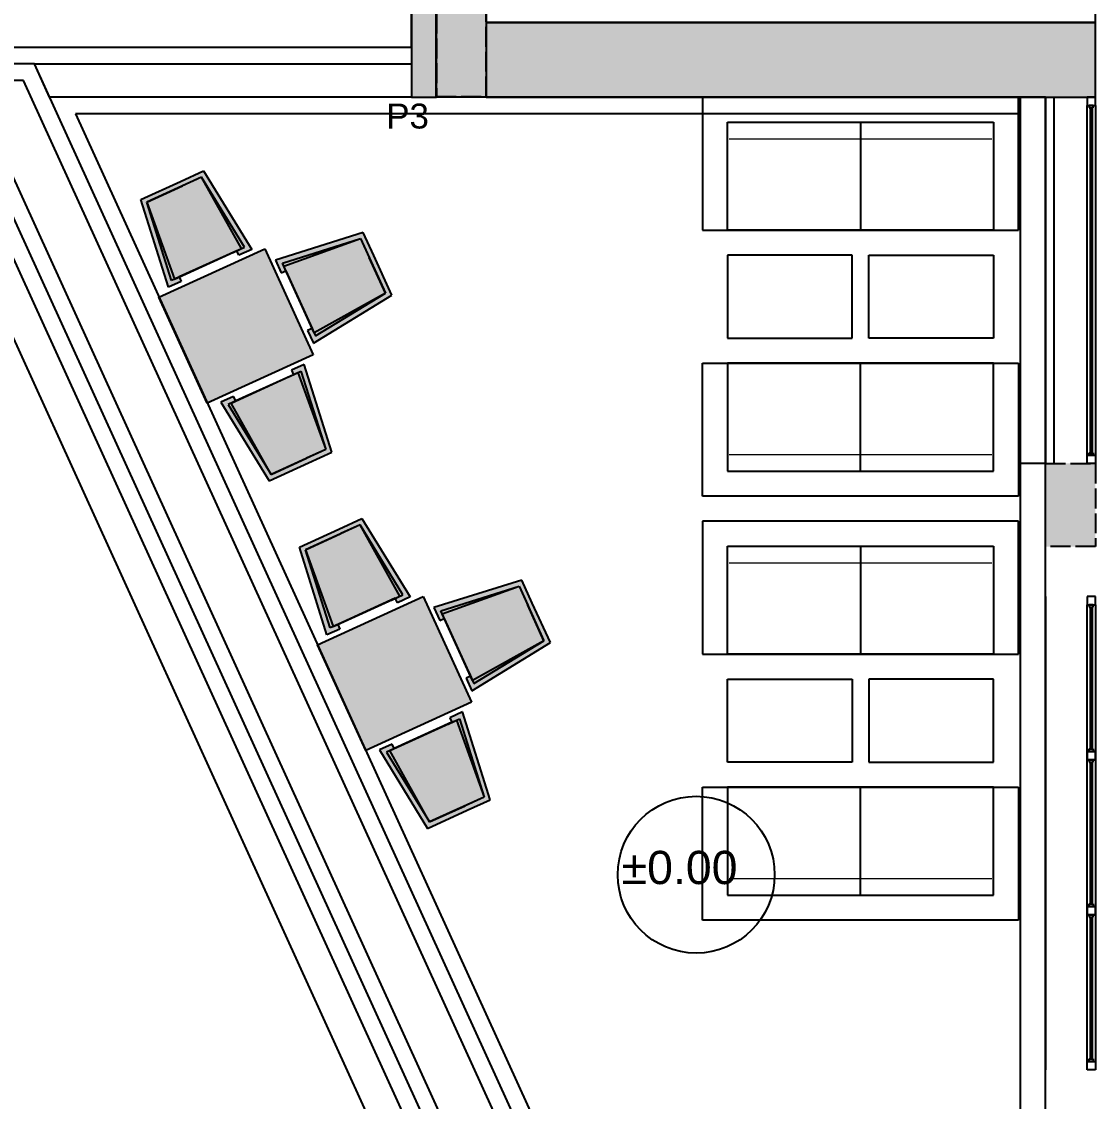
# Model space of a CAD drawing. Header units: millimetres. Extents: x 71819 to 78266, y 23672 to 38445.
# Drawn here: x 74009 to 74655, y 30854 to 31504 of the extents above; entities that cross this region are included whole.
import ezdxf

# ---------------------------------------------------------------- set-up
doc = ezdxf.new("R2010")
doc.units = ezdxf.units.MM
for name, pattern in [('ACAD_ISO02W100', [15, 12, -3]), ('CACHE', [0.375, 0.25, -0.125]), ('DASHED2', [0.375, 0.25, -0.125])]:
    doc.linetypes.add(name, pattern=pattern)
doc.layers.add('Plan Archi', color=8, linetype='Continuous')
doc.styles.add('ARIAL', font='arial.ttf')
doc.styles.get("Standard").update_dxf_attribs({"font": 'arial.ttf'})

msp = doc.modelspace()

# ---------------------------------------------------------------- hatches: boundary and pattern name
at = {"layer": 'Plan Archi'}
h = msp.add_hatch(color=256, dxfattribs=at)
h.dxf.hatch_style = 1
h.paths.add_polyline_path([(74258.2, 31508.91), (74243.18, 31508.91), (74243.18, 31458.55), (74258.2, 31458.55)])
at = {"layer": 'Plan Archi', "linetype": 'ACAD_ISO02W100'}
for points in [[(74258.2, 31458.91), (74288.2, 31458.91), (74288.2, 31508.91), (74258.2, 31508.91)], [(74624.62, 31238.16), (74654.62, 31238.16), (74654.62, 31188.16), (74624.62, 31188.16)]]:
    msp.add_hatch(color=256, dxfattribs=at).paths.add_polyline_path(points)
at = {"layer": 'Plan Archi'}
h = msp.add_hatch(color=256, dxfattribs=at)
h.dxf.hatch_style = 1
h.paths.add_polyline_path([(74654.62, 31458.55), (74654.62, 31503.55), (74288.2, 31503.55), (74288.2, 31458.55)])
at = {"layer": 'Plan Archi', "true_color": 0xffffff}
h = msp.add_hatch(color=7, dxfattribs=at)
h.dxf.hatch_style = 1
h.paths.add_polyline_path([(74103.52, 31350.38), (74104.76, 31347.65), (74097.08, 31344.15), (74080.46, 31397.02), (74104.24, 31407.86), (74118.12, 31414.19), (74147.13, 31366.96), (74139.45, 31363.46), (74138.21, 31366.19)])
h = msp.add_hatch(color=7, dxfattribs=at)
h.dxf.hatch_style = 1
h.paths.add_polyline_path([(74183.45, 31319.42), (74180.72, 31318.17), (74184.22, 31310.49), (74231.45, 31339.5), (74220.61, 31363.28), (74214.28, 31377.16), (74161.41, 31360.54), (74164.91, 31352.86), (74167.64, 31354.11)])
h = msp.add_hatch(color=7, dxfattribs=at)
h.dxf.hatch_style = 1
h.paths.add_polyline_path([(74155.04, 31367.27), (74184.08, 31303.58), (74120.38, 31274.54), (74091.35, 31338.24)])
h = msp.add_hatch(color=7, dxfattribs=at)
h.dxf.hatch_style = 1
h.paths.add_polyline_path([(74137.53, 31275.76), (74136.29, 31278.49), (74128.61, 31274.99), (74157.61, 31227.77), (74181.39, 31238.61), (74195.28, 31244.94), (74178.65, 31297.81), (74170.98, 31294.31), (74172.22, 31291.58)])
h = msp.add_hatch(color=7, dxfattribs=at)
h.dxf.hatch_style = 1
h.paths.add_polyline_path([(74198.85, 31141.26), (74200.09, 31138.53), (74192.41, 31135.03), (74175.79, 31187.9), (74199.57, 31198.74), (74213.45, 31205.07), (74242.46, 31157.85), (74234.78, 31154.35), (74233.53, 31157.08)])
h = msp.add_hatch(color=7, dxfattribs=at)
h.dxf.hatch_style = 1
h.paths.add_polyline_path([(74278.78, 31110.3), (74276.05, 31109.06), (74279.55, 31101.38), (74326.77, 31130.38), (74315.93, 31154.16), (74309.61, 31168.04), (74256.74, 31151.42), (74260.24, 31143.74), (74262.97, 31144.99)])
h = msp.add_hatch(color=7, dxfattribs=at)
h.dxf.hatch_style = 1
h.paths.add_polyline_path([(74250.37, 31158.16), (74279.41, 31094.46), (74215.71, 31065.43), (74186.68, 31129.12)])
h = msp.add_hatch(color=7, dxfattribs=at)
h.dxf.hatch_style = 1
h.paths.add_polyline_path([(74232.86, 31066.65), (74231.62, 31069.38), (74223.94, 31065.88), (74252.94, 31018.65), (74276.72, 31029.49), (74290.6, 31035.82), (74273.98, 31088.69), (74266.3, 31085.19), (74267.55, 31082.46)])

# ---------------------------------------------------------------- linework, layer by layer
at = {"layer": 'Plan Archi', "color": 0}
msp.add_line((72962.5, 33597.6), (74377.62, 30493.27), dxfattribs=at)
at = {"layer": 'Plan Archi', "linetype": 'DASHED2'}
for p, q in [((74258.18, 31458.55), (74258.18, 32524.66)), ((74624.62, 31458.55), (74258.18, 31458.55)), ((74624.63, 30493.27), (74624.62, 31458.55))]:
    msp.add_line(p, q, dxfattribs=at)
at = {"layer": 'Plan Archi'}
for p, q in [((73914.8, 31508.55), (74363.95, 30523.27)), ((74243.18, 31508.91), (74243.18, 31458.55)), ((74243.2, 31488.55), (74243.18, 31508.55)), ((74258.2, 31458.55), (74258.2, 31508.91)), ((74288.2, 31508.55), (74288.2, 31503.55)), ((74654.62, 31503.55), (74654.62, 31508.55)), ((74654.62, 31503.55), (74288.2, 31503.55)), ((74288.2, 31503.55), (74288.2, 31458.55)), ((74288.2, 31503.55), (74654.62, 31503.55)), ((74654.62, 31458.55), (74654.62, 31503.55)), ((74385.93, 30523.27), (73945.9, 31488.55)), ((73945.9, 31488.55), (74243.2, 31488.55)), ((73961.45, 31478.55), (74392.36, 30533.27)), ((74016.4, 31478.55), (73961.45, 31478.55)), ((74447.31, 30533.27), (74016.4, 31478.55)), ((74025.52, 31458.55), (74016.4, 31478.55)), ((74016.4, 31478.55), (74243.2, 31478.55)), ((74243.2, 31478.55), (74243.2, 31458.55)), ((74288.18, 31478.55), (74288.18, 31468.55)), ((73977, 31468.55), (74398.79, 30543.27)), ((74009.97, 31468.55), (73977, 31468.55)), ((74431.76, 30543.27), (74009.97, 31468.55)), ((74243.2, 31458.55), (74025.52, 31458.55)), ((74243.18, 31458.55), (74258.2, 31458.55)), ((74288.2, 31458.55), (74654.62, 31458.55)), ((74629.62, 31458.55), (74629.62, 31238.16)), ((74649.62, 31458.55), (74649.62, 31453.55)), ((74654.62, 31458.55), (74649.62, 31458.55)), ((74654.62, 31453.55), (74654.62, 31458.55)), ((74649.62, 31243.16), (74649.62, 31453.55)), ((74649.62, 31453.55), (74654.62, 31453.55)), ((74650.87, 31453.55), (74650.87, 31452.05)), ((74653.37, 31453.55), (74650.87, 31453.55)), ((74650.87, 31452.05), (74653.37, 31452.05)), ((74651.62, 31244.66), (74651.62, 31452.05)), ((74651.62, 31452.05), (74652.62, 31452.05)), ((74652.62, 31452.05), (74652.62, 31244.66)), ((74653.37, 31452.05), (74653.37, 31453.55)), ((74654.62, 31453.55), (74654.62, 31243.16)), ((74609.62, 31448.55), (74041.06, 31448.55)), ((74041.06, 31448.55), (74458.3, 30533.27)), ((74609.62, 30533.27), (74609.62, 31448.55)), ((74104.24, 31407.86), (74118.12, 31414.19)), ((74118.12, 31414.19), (74147.13, 31366.96)), ((74080.46, 31397.02), (74104.24, 31407.86)), ((74116.97, 31410.37), (74084.1, 31395.38)), ((74084.1, 31395.38), (74105.49, 31405.13)), ((74116.97, 31410.37), (74105.49, 31405.13)), ((74142.76, 31368.27), (74116.97, 31410.37)), ((74140.94, 31367.44), (74116.97, 31410.37)), ((74097.08, 31344.15), (74080.46, 31397.02)), ((74098.97, 31348.31), (74084.1, 31395.38)), ((74084.1, 31395.38), (74100.79, 31349.14)), ((74214.28, 31377.16), (74161.41, 31360.54)), ((74165.57, 31358.66), (74212.64, 31373.52)), ((74166.4, 31356.84), (74212.64, 31373.52)), ((74212.64, 31373.52), (74217.88, 31362.04)), ((74212.64, 31373.52), (74227.62, 31340.65)), ((74220.61, 31363.28), (74214.28, 31377.16)), ((74100.79, 31349.14), (74140.94, 31367.44)), ((74138.21, 31366.19), (74103.52, 31350.38)), ((74135.9, 31365.14), (74142.76, 31368.27)), ((74139.45, 31363.46), (74138.21, 31366.19)), ((74147.13, 31366.96), (74139.45, 31363.46)), ((74161.41, 31360.54), (74164.91, 31352.86)), ((74227.62, 31340.65), (74217.88, 31362.04)), ((74231.45, 31339.5), (74220.61, 31363.28)), ((74164.91, 31352.86), (74167.64, 31354.11)), ((74168.69, 31351.8), (74165.57, 31358.66)), ((74184.7, 31316.69), (74166.4, 31356.84)), ((74167.64, 31354.11), (74183.45, 31319.42)), ((74104.76, 31347.65), (74097.08, 31344.15)), ((74105.82, 31351.43), (74098.97, 31348.31)), ((74103.52, 31350.38), (74104.76, 31347.65)), ((74227.62, 31340.65), (74184.7, 31316.69)), ((74185.53, 31314.87), (74227.62, 31340.65)), ((74184.22, 31310.49), (74231.45, 31339.5)), ((74182.4, 31321.72), (74185.53, 31314.87)), ((74183.45, 31319.42), (74180.72, 31318.17)), ((74180.72, 31318.17), (74184.22, 31310.49)), ((74178.65, 31297.81), (74170.98, 31294.31)), ((74170.98, 31294.31), (74172.22, 31291.58)), ((74195.28, 31244.94), (74178.65, 31297.81)), ((74134.8, 31274.52), (74174.95, 31292.82)), ((74172.22, 31291.58), (74137.53, 31275.76)), ((74169.91, 31290.53), (74176.77, 31293.65)), ((74174.95, 31292.82), (74191.64, 31246.58)), ((74176.77, 31293.65), (74191.64, 31246.58)), ((74136.29, 31278.49), (74128.61, 31274.99)), ((74128.61, 31274.99), (74157.61, 31227.77)), ((74139.84, 31276.82), (74132.98, 31273.69)), ((74137.53, 31275.76), (74136.29, 31278.49)), ((74132.98, 31273.69), (74158.77, 31231.59)), ((74158.77, 31231.59), (74134.8, 31274.52)), ((74191.64, 31246.58), (74158.77, 31231.59)), ((74191.64, 31246.58), (74180.15, 31241.34)), ((74181.39, 31238.61), (74195.28, 31244.94)), ((74649.62, 31238.16), (74649.62, 31243.16)), ((74649.62, 31243.16), (74654.62, 31243.16)), ((74650.87, 31243.16), (74650.87, 31244.66)), ((74650.87, 31244.66), (74653.37, 31244.66)), ((74653.37, 31243.16), (74650.87, 31243.16)), ((74652.62, 31244.66), (74651.62, 31244.66)), ((74653.37, 31244.66), (74653.37, 31243.16)), ((74654.62, 31243.16), (74654.62, 31238.16)), ((74157.61, 31227.77), (74181.39, 31238.61)), ((74158.77, 31231.59), (74180.15, 31241.34)), ((74654.62, 31238.16), (74649.62, 31238.16)), ((74199.57, 31198.74), (74213.45, 31205.07)), ((74213.45, 31205.07), (74242.46, 31157.85)), ((74175.79, 31187.9), (74199.57, 31198.74)), ((74212.3, 31201.25), (74179.43, 31186.26)), ((74212.3, 31201.25), (74200.81, 31196.01)), ((74238.08, 31159.15), (74212.3, 31201.25)), ((74236.26, 31158.32), (74212.3, 31201.25)), ((74179.43, 31186.26), (74200.81, 31196.01)), ((74192.41, 31135.03), (74175.79, 31187.9)), ((74194.3, 31139.19), (74179.43, 31186.26)), ((74179.43, 31186.26), (74196.12, 31140.02)), ((74309.61, 31168.04), (74256.74, 31151.42)), ((74260.89, 31149.54), (74307.97, 31164.4)), ((74261.72, 31147.72), (74307.97, 31164.4)), ((74307.97, 31164.4), (74313.2, 31152.92)), ((74307.97, 31164.4), (74322.95, 31131.53)), ((74315.93, 31154.16), (74309.61, 31168.04)), ((74196.12, 31140.02), (74236.26, 31158.32)), ((74231.23, 31156.02), (74238.08, 31159.15)), ((74242.46, 31157.85), (74234.78, 31154.35)), ((74624.62, 31158.16), (74624.62, 31059.91)), ((74649.62, 31158.16), (74649.62, 31153.16)), ((74654.62, 31158.16), (74649.62, 31158.16)), ((74654.62, 31153.16), (74654.62, 31158.16)), ((74233.53, 31157.08), (74198.85, 31141.26)), ((74234.78, 31154.35), (74233.53, 31157.08)), ((74256.74, 31151.42), (74260.24, 31143.74)), ((74322.95, 31131.53), (74313.2, 31152.92)), ((74326.77, 31130.38), (74315.93, 31154.16)), ((74649.62, 31064.91), (74649.62, 31153.16)), ((74649.62, 31153.16), (74654.62, 31153.16)), ((74650.87, 31153.16), (74650.87, 31151.66)), ((74653.37, 31153.16), (74650.87, 31153.16)), ((74650.87, 31151.66), (74653.37, 31151.66)), ((74651.62, 31066.41), (74651.62, 31151.66)), ((74651.62, 31151.66), (74652.62, 31151.66)), ((74652.62, 31151.66), (74652.62, 31066.41)), ((74653.37, 31151.66), (74653.37, 31153.16)), ((74654.62, 31153.16), (74654.62, 31064.91)), ((74260.24, 31143.74), (74262.97, 31144.99)), ((74264.02, 31142.68), (74260.89, 31149.54)), ((74280.02, 31107.57), (74261.72, 31147.72)), ((74262.97, 31144.99), (74278.78, 31110.3)), ((74200.09, 31138.53), (74192.41, 31135.03)), ((74201.15, 31142.32), (74194.3, 31139.19)), ((74198.85, 31141.26), (74200.09, 31138.53)), ((74279.55, 31101.38), (74326.77, 31130.38)), ((74322.95, 31131.53), (74280.02, 31107.57)), ((74280.85, 31105.75), (74322.95, 31131.53)), ((74277.73, 31112.61), (74280.85, 31105.75)), ((74278.78, 31110.3), (74276.05, 31109.06)), ((74276.05, 31109.06), (74279.55, 31101.38)), ((74273.98, 31088.69), (74266.3, 31085.19)), ((74290.6, 31035.82), (74273.98, 31088.69)), ((74230.13, 31065.4), (74270.28, 31083.7)), ((74267.55, 31082.46), (74232.86, 31066.65)), ((74265.24, 31081.41), (74272.1, 31084.53)), ((74266.3, 31085.19), (74267.55, 31082.46)), ((74270.28, 31083.7), (74286.96, 31037.46)), ((74272.1, 31084.53), (74286.96, 31037.46)), ((74231.62, 31069.38), (74223.94, 31065.88)), ((74235.17, 31067.7), (74228.31, 31064.57)), ((74232.86, 31066.65), (74231.62, 31069.38)), ((74223.94, 31065.88), (74252.94, 31018.65)), ((74228.31, 31064.57), (74254.09, 31022.48)), ((74254.09, 31022.48), (74230.13, 31065.4)), ((74624.62, 31064.91), (74624.62, 30966.67)), ((74649.62, 31059.91), (74649.62, 31064.91)), ((74649.62, 31064.91), (74654.62, 31064.91)), ((74649.62, 31064.91), (74649.62, 31059.91)), ((74654.62, 31064.91), (74649.62, 31064.91)), ((74650.87, 31064.91), (74650.87, 31066.41)), ((74650.87, 31066.41), (74653.37, 31066.41)), ((74653.37, 31064.91), (74650.87, 31064.91)), ((74652.62, 31066.41), (74651.62, 31066.41)), ((74653.37, 31066.41), (74653.37, 31064.91)), ((74654.62, 31064.91), (74654.62, 31059.91)), ((74654.62, 31059.91), (74654.62, 31064.91)), ((74649.62, 30971.67), (74649.62, 31059.91)), ((74654.62, 31059.91), (74649.62, 31059.91)), ((74649.62, 31059.91), (74654.62, 31059.91)), ((74650.87, 31059.91), (74650.87, 31058.41)), ((74653.37, 31059.91), (74650.87, 31059.91)), ((74650.87, 31058.41), (74653.37, 31058.41)), ((74651.62, 30973.17), (74651.62, 31058.41)), ((74651.62, 31058.41), (74652.62, 31058.41)), ((74652.62, 31058.41), (74652.62, 30973.17)), ((74653.37, 31058.41), (74653.37, 31059.91)), ((74654.62, 31059.91), (74654.62, 30971.67)), ((74286.96, 31037.46), (74254.09, 31022.48)), ((74286.96, 31037.46), (74275.48, 31032.22)), ((74276.72, 31029.49), (74290.6, 31035.82)), ((74252.94, 31018.65), (74276.72, 31029.49)), ((74254.09, 31022.48), (74275.48, 31032.22)), ((74624.62, 30971.67), (74624.62, 30873.43)), ((74649.62, 30971.67), (74649.62, 30966.67)), ((74654.62, 30971.67), (74649.62, 30971.67)), ((74649.62, 30966.67), (74649.62, 30971.67)), ((74649.62, 30971.67), (74654.62, 30971.67)), ((74650.87, 30971.67), (74650.87, 30973.17)), ((74650.87, 30973.17), (74653.37, 30973.17)), ((74653.37, 30971.67), (74650.87, 30971.67)), ((74652.62, 30973.17), (74651.62, 30973.17)), ((74653.37, 30973.17), (74653.37, 30971.67)), ((74654.62, 30966.67), (74654.62, 30971.67)), ((74654.62, 30971.67), (74654.62, 30966.67)), ((74649.62, 30878.43), (74649.62, 30966.67)), ((74649.62, 30966.67), (74654.62, 30966.67)), ((74654.62, 30966.67), (74649.62, 30966.67)), ((74650.87, 30966.67), (74650.87, 30965.17)), ((74653.37, 30966.67), (74650.87, 30966.67)), ((74650.87, 30965.17), (74653.37, 30965.17)), ((74651.62, 30879.93), (74651.62, 30965.17)), ((74651.62, 30965.17), (74652.62, 30965.17)), ((74652.62, 30965.17), (74652.62, 30879.93)), ((74653.37, 30965.17), (74653.37, 30966.67)), ((74654.62, 30966.67), (74654.62, 30878.43)), ((74649.62, 30873.43), (74649.62, 30878.43)), ((74649.62, 30878.43), (74654.62, 30878.43)), ((74650.87, 30878.43), (74650.87, 30879.93)), ((74650.87, 30879.93), (74653.37, 30879.93)), ((74653.37, 30878.43), (74650.87, 30878.43)), ((74652.62, 30879.93), (74651.62, 30879.93)), ((74653.37, 30879.93), (74653.37, 30878.43)), ((74654.62, 30878.43), (74654.62, 30873.43)), ((74654.62, 30873.43), (74649.62, 30873.43))]:
    msp.add_line(p, q, dxfattribs=at)
at = {"layer": 'Plan Archi', "linetype": 'ACAD_ISO02W100'}
for p, q in [((74258.2, 31508.91), (74258.2, 31458.91)), ((74288.2, 31458.91), (74288.2, 31508.91)), ((74258.2, 31458.91), (74288.2, 31458.91)), ((74624.62, 31238.16), (74654.62, 31238.16)), ((74624.62, 31188.16), (74624.62, 31238.16)), ((74654.62, 31238.16), (74654.62, 31188.16)), ((74654.62, 31188.16), (74624.62, 31188.16))]:
    msp.add_line(p, q, dxfattribs=at)
at = {"layer": 'Plan Archi', "lineweight": -2, "transparency": 16777216}
for p, q in [((74608.3, 31458.55), (74418.3, 31458.55)), ((74418.3, 31458.55), (74418.3, 31378.55)), ((74608.3, 31378.55), (74608.3, 31458.55)), ((74433.3, 31443.55), (74593.3, 31443.55)), ((74433.3, 31378.55), (74433.3, 31443.55)), ((74433.3, 31378.55), (74433.3, 31443.55)), ((74433.3, 31443.55), (74593.3, 31443.55)), ((74513.3, 31443.55), (74513.3, 31378.55)), ((74593.3, 31443.55), (74593.3, 31378.55)), ((74593.3, 31443.55), (74593.3, 31378.55)), ((74418.3, 31378.55), (74433.3, 31378.55)), ((74593.3, 31378.55), (74433.3, 31378.55)), ((74593.3, 31378.55), (74608.3, 31378.55)), ((74418.3, 31218.55), (74418.3, 31298.55)), ((74418.3, 31298.55), (74433.3, 31298.55)), ((74593.3, 31298.55), (74433.3, 31298.55)), ((74433.3, 31298.55), (74433.3, 31233.55)), ((74433.3, 31298.55), (74433.3, 31233.55)), ((74513.3, 31233.55), (74513.3, 31298.55)), ((74593.3, 31233.55), (74593.3, 31298.55)), ((74593.3, 31298.55), (74608.3, 31298.55)), ((74593.3, 31233.55), (74593.3, 31298.55)), ((74608.3, 31298.55), (74608.3, 31218.55)), ((74433.3, 31233.55), (74593.3, 31233.55)), ((74433.3, 31233.55), (74593.3, 31233.55)), ((74608.3, 31218.55), (74418.3, 31218.55)), ((74608.3, 31203.43), (74418.3, 31203.43)), ((74418.3, 31203.43), (74418.3, 31123.43)), ((74608.3, 31123.43), (74608.3, 31203.43)), ((74433.3, 31188.43), (74593.3, 31188.43)), ((74433.3, 31123.43), (74433.3, 31188.43)), ((74433.3, 31123.43), (74433.3, 31188.43)), ((74433.3, 31188.43), (74593.3, 31188.43)), ((74513.3, 31188.43), (74513.3, 31123.43)), ((74593.3, 31188.43), (74593.3, 31123.43)), ((74593.3, 31188.43), (74593.3, 31123.43)), ((74418.3, 31123.43), (74433.3, 31123.43)), ((74593.3, 31123.43), (74433.3, 31123.43)), ((74593.3, 31123.43), (74608.3, 31123.43)), ((74418.3, 30963.43), (74418.3, 31043.43)), ((74418.3, 31043.43), (74433.3, 31043.43)), ((74593.3, 31043.43), (74433.3, 31043.43)), ((74433.3, 31043.43), (74433.3, 30978.43)), ((74433.3, 31043.43), (74433.3, 30978.43)), ((74513.3, 30978.43), (74513.3, 31043.43)), ((74593.3, 30978.43), (74593.3, 31043.43)), ((74593.3, 31043.43), (74608.3, 31043.43)), ((74593.3, 30978.43), (74593.3, 31043.43)), ((74608.3, 31043.43), (74608.3, 30963.43)), ((74433.3, 30978.43), (74593.3, 30978.43)), ((74433.3, 30978.43), (74593.3, 30978.43)), ((74608.3, 30963.43), (74418.3, 30963.43))]:
    msp.add_line(p, q, dxfattribs=at)
at = {"layer": 'Plan Archi', "color": 6, "linetype": 'ByBlock', "extrusion": (0, 0, -1)}
for p, q in [((74608.3, 31458.55), (74418.3, 31458.55)), ((74418.3, 31458.55), (74418.3, 31378.55)), ((74608.3, 31378.55), (74608.3, 31458.55)), ((74418.3, 31378.55), (74608.3, 31378.55)), ((74608.3, 31203.43), (74418.3, 31203.43)), ((74418.3, 31203.43), (74418.3, 31123.43)), ((74608.3, 31123.43), (74608.3, 31203.43)), ((74418.3, 31123.43), (74608.3, 31123.43))]:
    msp.add_line(p, q, dxfattribs=at)
at = {"layer": 'Plan Archi', "linetype": 'CACHE'}
for p, q in [((74609.62, 31238.16), (74609.62, 31458.55)), ((74609.62, 31458.55), (74624.62, 31458.55)), ((74624.62, 31458.55), (74624.62, 31238.16)), ((74624.62, 31238.16), (74609.62, 31238.16))]:
    msp.add_line(p, q, dxfattribs=at)
at = {"layer": 'Plan Archi', "lineweight": 5, "transparency": 16777216}
for p, q in [((74434.3, 31433.55), (74592.3, 31433.55)), ((74434.3, 31243.55), (74592.3, 31243.55)), ((74434.3, 31178.43), (74592.3, 31178.43)), ((74434.3, 30988.43), (74592.3, 30988.43))]:
    msp.add_line(p, q, dxfattribs=at)
at = {"layer": 'Plan Archi', "ltscale": 0.5}
for p, q in [((74091.35, 31338.24), (74155.04, 31367.27)), ((74155.04, 31367.27), (74184.08, 31303.58)), ((74120.38, 31274.54), (74091.35, 31338.24)), ((74184.08, 31303.58), (74120.38, 31274.54)), ((74186.68, 31129.12), (74250.37, 31158.16)), ((74250.37, 31158.16), (74279.41, 31094.46)), ((74215.71, 31065.43), (74186.68, 31129.12)), ((74279.41, 31094.46), (74215.71, 31065.43))]:
    msp.add_line(p, q, dxfattribs=at)
at = {"layer": 'Plan Archi', "linetype": 'Continuous'}
for p, q in [((74508.3, 31363.55), (74433.3, 31363.55)), ((74433.3, 31363.55), (74433.3, 31313.55)), ((74508.3, 31313.55), (74508.3, 31363.55)), ((74518.3, 31313.55), (74518.3, 31363.55)), ((74518.3, 31363.55), (74593.3, 31363.55)), ((74593.3, 31363.55), (74593.3, 31313.55)), ((74433.3, 31313.55), (74508.3, 31313.55)), ((74593.3, 31313.55), (74518.3, 31313.55)), ((74433.3, 31108.43), (74508.3, 31108.43)), ((74433.3, 31058.43), (74433.3, 31108.43)), ((74508.3, 31108.43), (74508.3, 31058.43)), ((74593.3, 31108.43), (74518.3, 31108.43)), ((74518.3, 31108.43), (74518.3, 31058.43)), ((74593.3, 31058.43), (74593.3, 31108.43)), ((74508.3, 31058.43), (74433.3, 31058.43)), ((74518.3, 31058.43), (74593.3, 31058.43))]:
    msp.add_line(p, q, dxfattribs=at)
at = {"layer": 'Plan Archi', "color": 6, "linetype": 'ByBlock'}
for p, q in [((74418.3, 31218.55), (74418.3, 31298.55)), ((74418.3, 31298.55), (74608.3, 31298.55)), ((74608.3, 31298.55), (74608.3, 31218.55)), ((74608.3, 31218.55), (74418.3, 31218.55)), ((74418.3, 30963.43), (74418.3, 31043.43)), ((74418.3, 31043.43), (74608.3, 31043.43)), ((74608.3, 31043.43), (74608.3, 30963.43)), ((74608.3, 30963.43), (74418.3, 30963.43))]:
    msp.add_line(p, q, dxfattribs=at)
at = {"layer": 'Plan Archi'}
msp.add_circle((74414.49, 30990.76), 47.17, dxfattribs=at)

# ---------------------------------------------------------------- texts
at = {"layer": 'Plan Archi', "linetype": 'ByBlock', "style": 'ARIAL'}
msp.add_text('P3', height=15, dxfattribs=at).set_placement((74228.09, 31439.69))
at = {"layer": 'Plan Archi', "linetype": 'ByBlock'}
msp.add_text('±0.00', height=20, rotation=360, dxfattribs=at).set_placement((74369.64, 30985.11))

doc.saveas('drawing.dxf')
